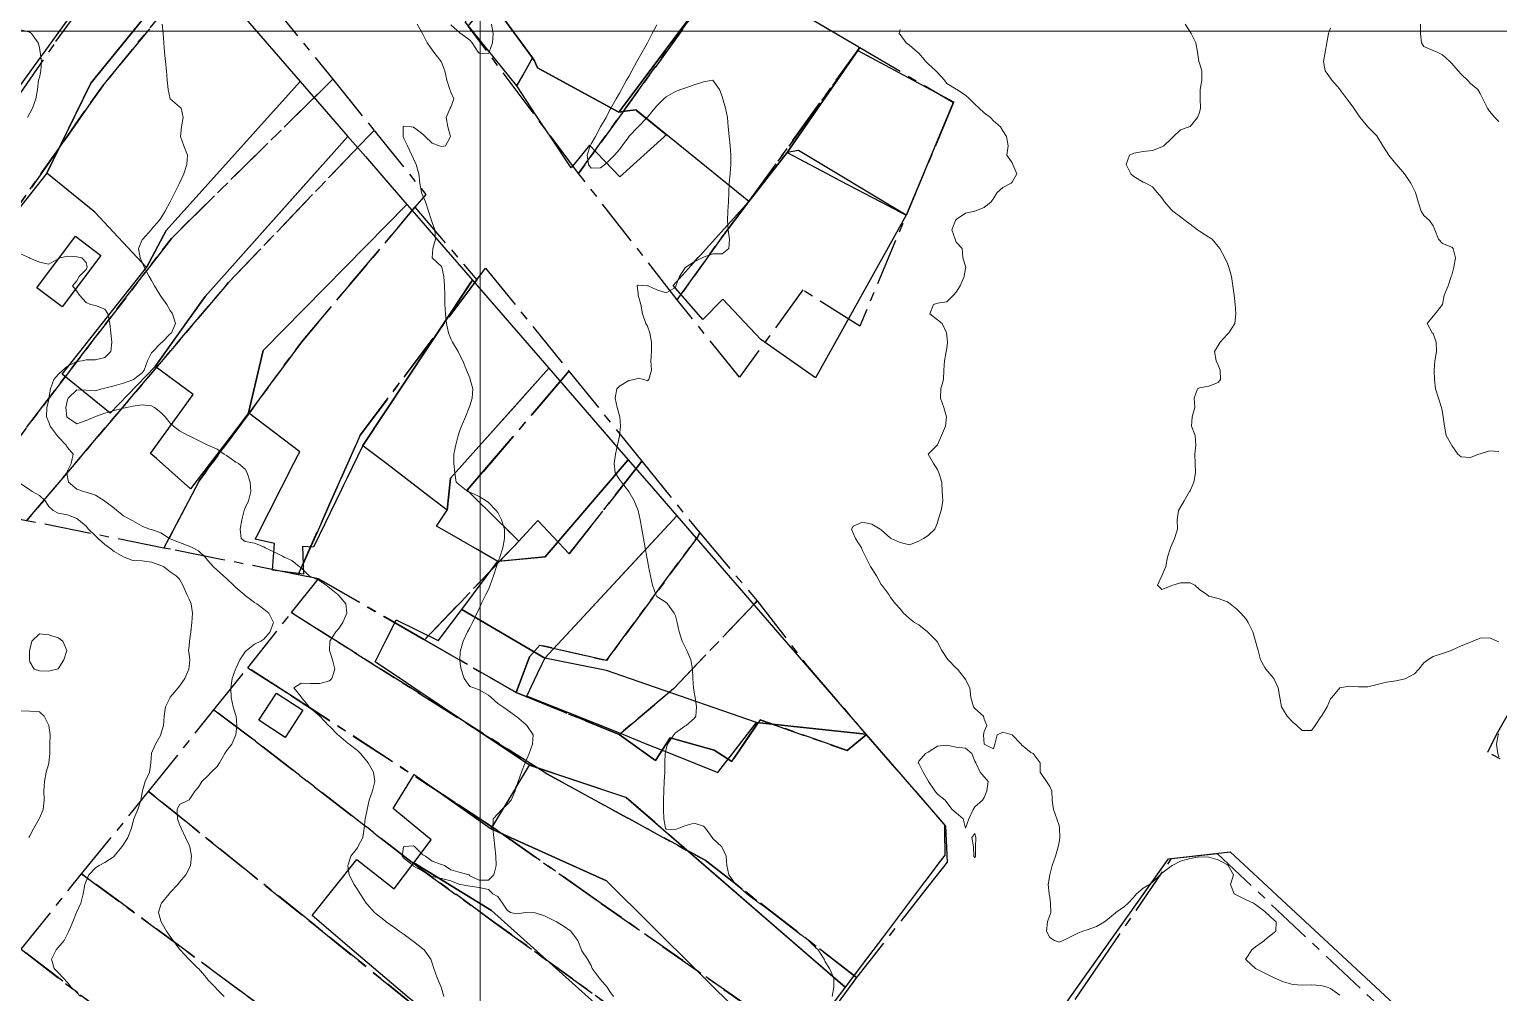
# Model space of a CAD drawing. Header units: centimetres. Extents: x 0 to 642158, y -847 to 649707.
# Drawn here: x 616342.7 to 616421.2, y 621736 to 621787.5 of the extents above; entities that cross this region are included whole.
import ezdxf

# ---------------------------------------------------------------- set-up
doc = ezdxf.new("R2010")
doc.units = ezdxf.units.CM
doc.header["$MEASUREMENT"] = 0
doc.linetypes.add('CENTERX2', pattern=[4, 2.5, -0.5, 0.5, -0.5])
doc.layers.add('MEV_grille', color=254, linetype='Continuous', lineweight=9)
doc.layers.add('WAL_topographie 0.5', color=253, linetype='Continuous', lineweight=20)
doc.layers.add('SPW_batiments', color=7, linetype='Continuous')
doc.layers.add('SPW_parcellaire cadastral', color=7, linetype='CENTERX2', lineweight=25, true_color=0xff0542)

# ---------------------------------------------------------------- blocks, each defined once
blk = doc.blocks.new('*U114')
at = {"layer": 'MEV_grille', "transparency": 33554687}
blk.add_lwpolyline([(-1338.461, 0), (1338.461, 0)], dxfattribs=at)
blk = doc.blocks.new('*U115')
at = {"layer": 'MEV_grille', "color": 0, "linetype": 'ByBlock', "lineweight": -2, "transparency": 16777216}
blk.add_blockref('*U114', (0, -600), dxfattribs=at)
blk = doc.blocks.new('*U112')
at = {"layer": 'MEV_grille', "transparency": 33554687}
blk.add_lwpolyline([(0, 1825.476), (0, -1825.476)], dxfattribs=at)
blk = doc.blocks.new('*U113')
at = {"layer": 'MEV_grille', "color": 0, "linetype": 'ByBlock', "lineweight": -2, "transparency": 16777216}
blk.add_blockref('*U112', (1000, 0), dxfattribs=at)

msp = doc.modelspace()

# ---------------------------------------------------------------- linework, layer by layer
at = {"layer": 'SPW_batiments'}
for points in [[(616372.519, 621795.082), (616379.953, 621790.709), (616374.217, 621783.045), (616369.881, 621785.41), (616369.711, 621785.788), (616369.601, 621785.94), (616367.593, 621788.7), (616367.333, 621789.057), (616372.373, 621795.167), (616372.519, 621795.082)], [(616341.244, 621776.725), (616338.348, 621779.127), (616349.125, 621794.003), (616351.459, 621791.308), (616345.999, 621784.591), (616344.257, 621781.025), (616343.649, 621779.783), (616341.244, 621776.725)], [(616365.344, 621791.55), (616367.333, 621789.057), (616367.593, 621788.7), (616369.601, 621785.94), (616368.767, 621784.442), (616366.012, 621787.866), (616366.233, 621788.106), (616363.96, 621791.012), (616364.748, 621791.493), (616365.25, 621791.667), (616365.344, 621791.55)], [(616351.459, 621791.308), (616357.198, 621784.684), (616350.02, 621776.709), (616348.976, 621774.733), (616346.223, 621777.702), (616343.649, 621779.783), (616345.999, 621784.591), (616351.459, 621791.308)], [(616386.921, 621786.612), (616387.072, 621786.515), (616386.991, 621786.342), (616386.865, 621786.159), (616383.215, 621780.882), (616381.17, 621778.261), (616375.125, 621783.165), (616374.684, 621783.107), (616374.217, 621783.045), (616379.953, 621790.709), (616386.921, 621786.612)], [(616392.102, 621783.591), (616389.582, 621777.529), (616383.826, 621780.984), (616383.215, 621780.882), (616386.865, 621786.159), (616386.991, 621786.342), (616392.102, 621783.591)], [(616372.663, 621781.27), (616372.302, 621780.83), (616371.903, 621780.344), (616371.674, 621780.066), (616370.616, 621781.659), (616370.061, 621782.495), (616369.811, 621782.87), (616368.767, 621784.442), (616369.083, 621785.009), (616369.44, 621785.651), (616369.601, 621785.94), (616369.711, 621785.788), (616369.881, 621785.41), (616374.151, 621783.081), (616374.217, 621783.045), (616374.684, 621783.107), (616375.125, 621783.165), (616375.168, 621783.13), (616376.767, 621781.832), (616376.645, 621781.721), (616374.284, 621779.577), (616372.663, 621781.27)], [(616344.47, 621769.025), (616348.976, 621774.733), (616350.02, 621776.709), (616357.198, 621784.684), (616359.742, 621781.747), (616352.107, 621773.187), (616350.654, 621771.151), (616349.436, 621769.445), (616347.044, 621766.943), (616344.47, 621769.025)], [(616359.742, 621781.747), (616360.678, 621780.666), (616361.662, 621779.53), (616362.899, 621778.102), (616355.205, 621770.296), (616354.435, 621766.963), (616353.841, 621766.183), (616353.505, 621765.742), (616351.336, 621762.897), (616349.509, 621764.516), (616349.195, 621764.794), (616351.47, 621767.939), (616349.436, 621769.445), (616352.107, 621773.187), (616357.188, 621778.883), (616359.742, 621781.747)], [(616385.992, 621771.101), (616384.729, 621768.841), (616381.816, 621770.887), (616379.781, 621773.041), (616378.719, 621771.964), (616377.125, 621773.776), (616378.084, 621774.839), (616378.471, 621775.268), (616378.569, 621775.377), (616381.17, 621778.261), (616383.215, 621780.882), (616385.336, 621779.765), (616386.039, 621779.394), (616388.218, 621778.247), (616389.582, 621777.529), (616385.992, 621771.101)], [(616354.853, 621760.338), (616355.53, 621761.665), (616356.86, 621764.275), (616357.107, 621764.759), (616357.169, 621764.882), (616354.435, 621766.963), (616355.205, 621770.296), (616362.899, 621778.102), (616362.906, 621778.094), (616363.534, 621777.369), (616364.981, 621775.698), (616366.395, 621774.066), (616360.542, 621765.212), (616359.685, 621763.449), (616359.513, 621763.097), (616359.402, 621762.867), (616357.898, 621759.775), (616357.312, 621759.812), (616357.377, 621758.342), (616355.715, 621758.55), (616355.815, 621759.985), (616354.792, 621760.217), (616354.853, 621760.338)], [(616346.539, 621775.375), (616344.473, 621772.624), (616343.123, 621773.657), (616345.189, 621776.407), (616346.539, 621775.375)], [(616366.292, 621773.91), (616366.395, 621774.066), (616370.485, 621769.345), (616366.436, 621764.823), (616365.219, 621763.463), (616365.043, 621761.756), (616364.242, 621762.372), (616361.819, 621764.232), (616360.547, 621765.208), (616360.542, 621765.212), (616364.078, 621770.56), (616366.292, 621773.91)], [(616367.761, 621759.023), (616366.9, 621759.517), (616366.565, 621759.709), (616365.932, 621760.071), (616365.819, 621760.136), (616365.757, 621760.171), (616364.929, 621760.646), (616364.731, 621760.759), (616364.482, 621760.902), (616365.043, 621761.756), (616365.219, 621763.463), (616366.436, 621764.823), (616368.77, 621767.43), (616370.485, 621769.345), (616374.242, 621765.007), (616374.73, 621764.444), (616370.281, 621759.268), (616367.761, 621759.023)], [(616375.799, 621759.804), (616370.267, 621753.838), (616367.175, 621755.656), (616365.827, 621756.449), (616367.762, 621759.024), (616367.768, 621759.024), (616370.279, 621759.268), (616374.73, 621764.444), (616376.074, 621762.893), (616377.324, 621761.449), (616375.799, 621759.804)], [(616377.324, 621761.449), (616387.429, 621749.784), (616381.584, 621750.399), (616375.71, 621752.433), (616373.558, 621753.179), (616370.267, 621753.838), (616377.324, 621761.449)], [(616364.722, 621754.978), (616365.827, 621756.449), (616370.267, 621753.838), (616370.094, 621753.481), (616369.861, 621752.999), (616369.533, 621752.322), (616369.334, 621751.91), (616369.295, 621751.83), (616369.769, 621751.641), (616371.487, 621750.952), (616374.255, 621749.844), (616375.637, 621749.29), (616377.135, 621748.69), (616379.515, 621747.737), (616379.868, 621748.191), (616380.438, 621748.925), (616381.28, 621750.007), (616381.584, 621750.399), (616387.429, 621749.784), (616391.633, 621744.931), (616391.635, 621744.613), (616391.642, 621743.319), (616391.389, 621742.982), (616390.571, 621741.896), (616390.558, 621741.88), (616388.361, 621738.964), (616387.507, 621737.83), (616386.314, 621736.248), (616384.002, 621738.254), (616376.918, 621744.399), (616376.14, 621745.074), (616374.613, 621746.399), (616374.549, 621746.42), (616369.447, 621748.118), (616367.976, 621749.105), (616363.164, 621752.335), (616362.88, 621752.526), (616361.205, 621753.65), (616361.794, 621754.834), (616361.89, 621755.027), (616362.325, 621755.902), (616364.572, 621754.786), (616364.576, 621754.784), (616364.722, 621754.978)], [(616357.325, 621751.059), (616356.392, 621749.609), (616354.975, 621750.526), (616355.925, 621751.976), (616357.325, 621751.059)], [(616365.596, 621745.991), (616367.398, 621744.715), (616373.558, 621741.937), (616383.304, 621732.252), (616381.565, 621729.945), (616380.537, 621728.581), (616367.408, 621740.354), (616363.257, 621742.898), (616364.196, 621744.139), (616362.158, 621745.804), (616363.289, 621747.622), (616365.596, 621745.991)], [(616373.558, 621741.937), (616367.398, 621744.715), (616368.658, 621746.807), (616368.716, 621746.904), (616369.447, 621748.118), (616374.519, 621746.43), (616374.613, 621746.399), (616386.314, 621736.248), (616386.279, 621736.201), (616384.58, 621733.947), (616384.501, 621733.841), (616383.304, 621732.252), (616373.558, 621741.937)], [(616380.537, 621728.581), (616379.815, 621727.623), (616377.338, 621724.335), (616363.014, 621735.658), (616359.832, 621738.368), (616357.825, 621740.077), (616360.225, 621743.084), (616362.212, 621741.516), (616363.257, 621742.898), (616367.408, 621740.354), (616380.537, 621728.581)], [(616416.407, 621734.644), (616416.509, 621734.033), (616422.66, 621728.442), (616423.462, 621727.628), (616442.136, 621709.17), (616429.656, 621692.818), (616429.503, 621692.812), (616426.838, 621695.304), (616414.796, 621706.561), (616407.931, 621713.014), (616411.825, 621717.001), (616406.601, 621722.02), (616406.768, 621722.176), (616406.451, 621722.164), (616406.221, 621722.385), (616409.917, 621726.958), (616406.742, 621730.326), (616404.266, 621727.639), (616404.158, 621727.52), (616396.357, 621732.285), (616396.406, 621732.979), (616403.604, 621743.117), (616406.895, 621743.482), (616416.407, 621734.644)]]:
    msp.add_lwpolyline(points, dxfattribs=at)
at = {"layer": 'SPW_parcellaire cadastral'}
for points in [[(616352.958, 621792.182), (616351.663, 621790.599), (616346.639, 621784.459), (616346.009, 621783.564), (616344.261, 621781.055), (616341.035, 621776.465), (616338.788, 621773.296), (616337.889, 621772.013), (616331.807, 621763.336), (616328.457, 621764.002), (616344.139, 621786.816), (616348.855, 621793.308), (616350.366, 621795.388), (616352.958, 621792.182)], [(616372.071, 621779.769), (616369.543, 621783.142), (616366.894, 621786.678), (616366.172, 621787.648), (616369.762, 621792.016), (616371.663, 621790.442), (616373.066, 621792.135), (616374.186, 621791.475), (616375.654, 621793.246), (616379.955, 621790.711), (616374.742, 621783.475), (616372.071, 621779.769)], [(616352.958, 621792.182), (616358.93, 621784.799), (616358.311, 621784.188), (616350.644, 621776.624), (616350.306, 621776.29), (616344.963, 621769.333), (616340.131, 621762.992), (616339.266, 621761.874), (616333.617, 621762.942), (616331.807, 621763.336), (616337.889, 621772.013), (616338.788, 621773.296), (616341.035, 621776.465), (616344.261, 621781.055), (616346.009, 621783.564), (616346.639, 621784.459), (616351.663, 621790.599), (616352.958, 621792.182)], [(616372.071, 621779.769), (616374.742, 621783.475), (616379.955, 621790.711), (616387.105, 621786.499), (616381.17, 621778.26), (616379.695, 621776.301), (616377.348, 621773.007), (616372.071, 621779.769)], [(616377.348, 621773.007), (616379.695, 621776.301), (616381.17, 621778.26), (616387.105, 621786.499), (616392.104, 621783.552), (616387.103, 621771.607), (616384.056, 621773.533), (616380.668, 621768.864), (616377.348, 621773.007)], [(616342.571, 621761.196), (616341.178, 621761.473), (616339.266, 621761.874), (616340.131, 621762.992), (616344.963, 621769.333), (616350.306, 621776.29), (616350.644, 621776.624), (616358.311, 621784.188), (616358.93, 621784.799), (616361.142, 621782.064), (616360.848, 621781.76), (616360.436, 621781.332), (616353.362, 621773.934), (616350.668, 621770.754), (616348.001, 621767.606), (616342.571, 621761.196)], [(616349.913, 621759.736), (616342.571, 621761.196), (616348.001, 621767.606), (616350.668, 621770.754), (616353.362, 621773.934), (616360.436, 621781.332), (616360.848, 621781.76), (616361.142, 621782.064), (616363.906, 621778.648), (616363.324, 621777.955), (616357.255, 621770.743), (616354.565, 621767.091), (616351.791, 621763.325), (616349.913, 621759.736)], [(616349.913, 621759.736), (616351.791, 621763.325), (616354.565, 621767.091), (616357.255, 621770.743), (616363.324, 621777.955), (616366.641, 621774.077), (616360.395, 621765.762), (616359.164, 621762.985), (616358.762, 621762.076), (616358.361, 621761.173), (616357.092, 621758.308), (616352.964, 621759.129), (616350.266, 621759.666), (616349.913, 621759.736)], [(616371.557, 621769.188), (616371.193, 621768.756), (616366.938, 621763.784), (616366.121, 621762.83), (616368.869, 621760.096), (616363.842, 621754.826), (616358.175, 621758.093), (616357.092, 621758.308), (616358.361, 621761.173), (616358.762, 621762.076), (616359.164, 621762.985), (616360.395, 621765.762), (616366.641, 621774.077), (616367.104, 621774.693), (616371.557, 621769.188)], [(616371.557, 621769.188), (616375.448, 621764.377), (616375.205, 621764.066), (616371.568, 621759.42), (616369.885, 621761.199), (616368.869, 621760.096), (616366.121, 621762.83), (616366.938, 621763.784), (616371.193, 621768.756), (616371.557, 621769.188)], [(616378.548, 621760.544), (616378.419, 621760.308), (616373.559, 621753.722), (616370.001, 621754.538), (616369.451, 621753.916), (616368.731, 621752.004), (616363.842, 621754.826), (616368.869, 621760.096), (616369.885, 621761.199), (616371.568, 621759.42), (616375.205, 621764.066), (616375.448, 621764.377), (616378.548, 621760.544)], [(616442.011, 621756.467), (616435.879, 621747.104), (616434.193, 621744.9), (616433.876, 621744.484), (616433.09, 621743.42), (616432.259, 621742.317), (616429.804, 621743.702), (616423.94, 621746.987), (616420.675, 621748.816), (616421.129, 621749.756), (616423.23, 621753.446), (616428.219, 621762.205), (616437.804, 621758.126), (616442.011, 621756.467)], [(616378.548, 621760.544), (616381.621, 621756.907), (616381.511, 621756.783), (616377.143, 621752.211), (616374.239, 621749.762), (616368.731, 621752.004), (616369.451, 621753.916), (616370.001, 621754.538), (616373.559, 621753.722), (616378.419, 621760.308), (616378.548, 621760.544)], [(616358.175, 621758.093), (616363.842, 621754.826), (616368.731, 621752.004), (616374.239, 621749.762), (616376.179, 621748.38), (616376.958, 621749.59), (616379.323, 621748.933), (616380.267, 621748.314), (616381.769, 621750.556), (616386.418, 621748.902), (616387.45, 621749.75), (616391.69, 621744.858), (616391.768, 621742.938), (616390.828, 621741.747), (616386.927, 621736.77), (616378.833, 621743.034), (616374.753, 621745.265), (616374.704, 621745.291), (616370.376, 621747.66), (616356.721, 621756.28), (616358.175, 621758.093)], [(616386.927, 621736.77), (616384.187, 621733.073), (616373.285, 621740.733), (616367.743, 621744.627), (616365.461, 621746.133), (616356.682, 621751.867), (616354.394, 621753.331), (616356.721, 621756.28), (616370.376, 621747.66), (616374.704, 621745.291), (616374.753, 621745.265), (616378.833, 621743.034), (616386.927, 621736.77)], [(616387.45, 621749.75), (616386.418, 621748.902), (616381.769, 621750.556), (616380.267, 621748.314), (616379.323, 621748.933), (616376.958, 621749.59), (616376.179, 621748.38), (616374.239, 621749.762), (616377.143, 621752.211), (616381.511, 621756.783), (616381.621, 621756.907), (616384.292, 621753.442), (616387.45, 621749.75)], [(616352.574, 621751.082), (616354.394, 621753.331), (616356.682, 621751.867), (616365.461, 621746.133), (616367.743, 621744.627), (616373.285, 621740.733), (616384.187, 621733.073), (616381.46, 621729.649), (616367.529, 621739.75), (616363.494, 621742.676), (616354.802, 621749.41), (616352.574, 621751.082)], [(616352.574, 621751.082), (616354.802, 621749.41), (616363.494, 621742.676), (616367.529, 621739.75), (616381.46, 621729.649), (616377.387, 621724.398), (616363.82, 621734.833), (616357.974, 621739.559), (616349.093, 621746.708), (616352.574, 621751.082)], [(616345.512, 621742.311), (616349.093, 621746.708), (616357.974, 621739.559), (616363.82, 621734.833), (616377.387, 621724.398), (616374.403, 621720.551), (616366.01, 621727.018), (616363.44, 621729.012), (616361.178, 621730.759), (616345.512, 621742.311)], [(616405.874, 621714.66), (616404.351, 621716.357), (616402.793, 621717.861), (616402.346, 621717.181), (616398.74, 621719.679), (616391.278, 621724.848), (616396.357, 621732.284), (616399.613, 621737.052), (616403.766, 621743.134), (616406.201, 621743.404), (616415.773, 621734.382), (616409.415, 621727.496), (616408.59, 621726.6), (616409.72, 621725.591), (616409.444, 621725.296), (616410.385, 621724.418), (616407.453, 621721.245), (616408.955, 621719.856), (616407.248, 621717.995), (616408.229, 621717.188), (616405.874, 621714.66)], [(616371.792, 621717.167), (616362.891, 621723.064), (616361.563, 621723.94), (616357.473, 621726.647), (616354.026, 621729.257), (616342.275, 621738.277), (616345.512, 621742.311), (616361.178, 621730.759), (616363.44, 621729.012), (616366.01, 621727.018), (616374.403, 621720.551), (616371.792, 621717.167)], [(616339.108, 621734.33), (616342.275, 621738.277), (616354.026, 621729.257), (616357.473, 621726.647), (616361.563, 621723.94), (616362.891, 621723.064), (616371.792, 621717.167), (616369.285, 621713.948), (616364.77, 621717.262), (616363.96, 621716.158), (616359.843, 621719.18), (616355.026, 621722.718), (616339.108, 621734.33)]]:
    msp.add_lwpolyline(points, dxfattribs=at)
at = {"layer": 'WAL_topographie 0.5'}
for points in [[(616349.823, 621787.75), (616349.875, 621787.25), (616349.913, 621786.75), (616349.943, 621786.25), (616350, 621785.75), (616350.052, 621785.25), (616350.087, 621784.75), (616350.137, 621784.25), (616350.25, 621783.75), (616350.25, 621783.75), (616350.75, 621783.333), (616350.829, 621783.25), (616350.939, 621782.75), (616350.855, 621782.25), (616350.793, 621781.75), (616350.967, 621781.25), (616351.161, 621780.75), (616351.139, 621780.25), (616350.967, 621779.75), (616350.75, 621779.25), (616350.75, 621779.25), (616350.5, 621778.75), (616350.25, 621778.25), (616350.25, 621778.25), (616349.972, 621777.75), (616349.75, 621777.375), (616349.65, 621777.25), (616349.25, 621776.779), (616349.225, 621776.75), (616348.775, 621776.25), (616348.75, 621776.214), (616348.559, 621775.75), (616348.633, 621775.25), (616348.75, 621775), (616348.85, 621774.75), (616349.121, 621774.25), (616349.25, 621774.032), (616349.411, 621773.75), (616349.717, 621773.25), (616349.75, 621773.203), (616350.058, 621772.75), (616350.25, 621772.438), (616350.368, 621772.25), (616350.527, 621771.75), (616350.314, 621771.25), (616350.25, 621771.183), (616349.812, 621770.75), (616349.75, 621770.69), (616349.32, 621770.25), (616349.25, 621770.166), (616349.032, 621769.75), (616348.846, 621769.25), (616348.75, 621769.108), (616348.281, 621768.75), (616348.25, 621768.732), (616347.75, 621768.544), (616347.25, 621768.411), (616346.75, 621768.279), (616346.595, 621768.25), (616346.25, 621768.138), (616345.75, 621768.173), (616345.25, 621768.19), (616344.792, 621767.75), (616344.75, 621767.654), (616344.674, 621767.25), (616344.727, 621766.75), (616344.75, 621766.714), (616345.25, 621766.371), (616345.75, 621766.549), (616346.219, 621766.75), (616346.25, 621766.768), (616346.75, 621766.952), (616347.25, 621767.087), (616347.75, 621767.215), (616347.927, 621767.25), (616348.25, 621767.32), (616348.75, 621767.4), (616349.25, 621767.345), (616349.404, 621767.25), (616349.75, 621766.983), (616349.977, 621766.75), (616350.25, 621766.403), (616350.425, 621766.25), (616350.75, 621765.993), (616351.205, 621765.75), (616351.25, 621765.726), (616351.75, 621765.476), (616352.221, 621765.25), (616352.25, 621765.238), (616352.75, 621765.016), (616353.135, 621764.75), (616353.25, 621764.674), (616353.75, 621764.332), (616353.9, 621764.25), (616354.25, 621763.946), (616354.35, 621763.75), (616354.527, 621763.25), (616354.561, 621762.75), (616354.433, 621762.25), (616354.25, 621761.883), (616354.19, 621761.75), (616354.065, 621761.25), (616353.992, 621760.75), (616354.036, 621760.25), (616354.25, 621760.075), (616354.75, 621760), (616355.25, 621759.792), (616355.328, 621759.75), (616355.75, 621759.554), (616356.25, 621759.3), (616356.344, 621759.25), (616356.75, 621759.072), (616357.142, 621758.75), (616357.25, 621758.67), (616357.675, 621758.25), (616357.75, 621758.208), (616358.25, 621757.976), (616358.576, 621757.75), (616358.75, 621757.611), (616359.204, 621757.25), (616359.25, 621757.202), (616359.633, 621756.75), (616359.689, 621756.25), (616359.464, 621755.75), (616359.25, 621755.425), (616359.095, 621755.25), (616358.785, 621754.75), (616358.764, 621754.25), (616358.921, 621753.75), (616359.047, 621753.25), (616358.88, 621752.75), (616358.75, 621752.638), (616358.25, 621752.492), (616357.75, 621752.495), (616357.25, 621752.508), (616356.845, 621752.25), (616357.25, 621751.778), (616357.26, 621751.75), (616357.668, 621751.25), (616357.75, 621751.173), (616358.235, 621750.75), (616358.25, 621750.737), (616358.708, 621750.25), (616358.75, 621750.203), (616359.203, 621749.75), (616359.25, 621749.706), (616359.75, 621749.284), (616359.81, 621749.25), (616360.25, 621748.901), (616360.407, 621748.75), (616360.75, 621748.333), (616360.823, 621748.25), (616361.104, 621747.75), (616361.179, 621747.25), (616361.05, 621746.75), (616360.874, 621746.25), (616360.765, 621745.75), (616360.75, 621745.67), (616360.67, 621745.25), (616360.617, 621744.75), (616360.542, 621744.25), (616360.281, 621743.75), (616360.25, 621743.707), (616359.905, 621743.25), (616359.75, 621742.802), (616359.73, 621742.75), (616359.75, 621742.592), (616359.802, 621742.25), (616360.077, 621741.75), (616360.25, 621741.479), (616360.394, 621741.25), (616360.713, 621740.75), (616360.75, 621740.701), (616361.165, 621740.25), (616361.25, 621740.172), (616361.75, 621739.775), (616361.784, 621739.75), (616362.25, 621739.417), (616362.486, 621739.25), (616362.75, 621739.06), (616363.181, 621738.75), (616363.25, 621738.7), (616363.75, 621738.306), (616363.814, 621738.25), (616364.168, 621737.75), (616364.25, 621737.534), (616364.336, 621737.25), (616364.504, 621736.75), (616364.733, 621736.25), (616364.75, 621736.191), (616364.868, 621735.75)], [(616363.442, 621787.75), (616363.731, 621787.25), (616363.75, 621787.21), (616363.975, 621786.75), (616364.25, 621786.372), (616364.338, 621786.25), (616364.729, 621785.75), (616364.75, 621785.71), (616364.919, 621785.25), (616365.029, 621784.75), (616365.196, 621784.25), (616365.25, 621784.114), (616365.398, 621783.75), (616365.25, 621783.306), (616365.214, 621783.25), (616365, 621782.75), (616365.083, 621782.25), (616365.222, 621781.75), (616364.964, 621781.25), (616364.75, 621781.212), (616364.613, 621781.25), (616364.25, 621781.393), (616363.88, 621781.75), (616363.75, 621781.875), (616363.25, 621782.234), (616363.125, 621782.25), (616362.75, 621782.298), (616362.703, 621782.25), (616362.687, 621781.75), (616362.75, 621781.596), (616362.92, 621781.25), (616363.16, 621780.75), (616363.25, 621780.554), (616363.396, 621780.25), (616363.533, 621779.75), (616363.59, 621779.25), (616363.684, 621778.75), (616363.75, 621778.566), (616363.89, 621778.25), (616364.057, 621777.75), (616364.212, 621777.25), (616364.25, 621777.15), (616364.396, 621776.75), (616364.427, 621776.25), (616364.274, 621775.75), (616364.25, 621775.25), (616364.75, 621774.783), (616364.761, 621774.75), (616364.867, 621774.25), (616364.904, 621773.75), (616364.924, 621773.25), (616364.927, 621772.75), (616364.955, 621772.25), (616365.017, 621771.75), (616365.115, 621771.25), (616365.25, 621770.917), (616365.331, 621770.75), (616365.628, 621770.25), (616365.75, 621770.021), (616365.885, 621769.75), (616366.083, 621769.25), (616366.25, 621768.829), (616366.279, 621768.75), (616366.419, 621768.25), (616366.385, 621767.75), (616366.25, 621767.33), (616366.226, 621767.25), (616366.02, 621766.75), (616365.81, 621766.25), (616365.75, 621766.077), (616365.644, 621765.75), (616365.512, 621765.25), (616365.406, 621764.75), (616365.404, 621764.25), (616365.466, 621763.75), (616365.534, 621763.25), (616365.75, 621763.083), (616366.15, 621762.75), (616366.25, 621762.713), (616366.75, 621762.487), (616367.123, 621762.25), (616367.25, 621762.176), (616367.668, 621761.75), (616367.75, 621761.642), (616367.953, 621761.25), (616368.108, 621760.75), (616368.115, 621760.25), (616368.018, 621759.75), (616367.861, 621759.25), (616367.75, 621758.964), (616367.679, 621758.75), (616367.516, 621758.25), (616367.341, 621757.75), (616367.25, 621757.521), (616367.12, 621757.25), (616366.873, 621756.75), (616366.75, 621756.488), (616366.64, 621756.25), (616366.398, 621755.75), (616366.25, 621755.469), (616366.129, 621755.25), (616365.906, 621754.75), (616365.754, 621754.25), (616365.75, 621754.187), (616365.721, 621753.75), (616365.75, 621753.55), (616365.795, 621753.25), (616365.959, 621752.75), (616366.25, 621752.335), (616366.475, 621752.25), (616366.75, 621752.152), (616367.25, 621751.871), (616367.402, 621751.75), (616367.75, 621751.415), (616368.025, 621751.25), (616368.25, 621751.088), (616368.721, 621750.75), (616368.75, 621750.727), (616369.25, 621750.304), (616369.313, 621750.25), (616369.64, 621749.75), (616369.614, 621749.25), (616369.425, 621748.75), (616369.25, 621748.333), (616369.215, 621748.25), (616369.021, 621747.75), (616368.84, 621747.25), (616368.75, 621747.021), (616368.688, 621746.75), (616368.464, 621746.25), (616368.25, 621746.016), (616367.975, 621745.75), (616367.75, 621745.512), (616367.508, 621745.25), (616367.492, 621744.75), (616367.549, 621744.25), (616367.6, 621743.75), (616367.651, 621743.25), (616367.668, 621742.75), (616367.542, 621742.25), (616367.25, 621741.97), (616366.75, 621741.974), (616366.25, 621742.204), (616366.219, 621742.25), (616365.75, 621742.389), (616365.25, 621742.518), (616364.898, 621742.75), (616364.75, 621742.805), (616364.25, 621742.996), (616363.883, 621743.25), (616363.75, 621743.328), (616363.322, 621743.75), (616363.25, 621743.806), (616362.75, 621743.78), (616362.721, 621743.75), (616362.651, 621743.25), (616362.75, 621743.135), (616363.222, 621742.75), (616363.25, 621742.728), (616363.75, 621742.448), (616364.079, 621742.25), (616364.25, 621742.171), (616364.75, 621742.054), (616365.25, 621741.944), (616365.717, 621741.75), (616365.75, 621741.743), (616366.25, 621741.657), (616366.75, 621741.574), (616367.25, 621741.475), (616367.487, 621741.25), (616367.75, 621741.107), (616368, 621740.75), (616368.25, 621740.371), (616368.432, 621740.25), (616368.75, 621740.166), (616369.25, 621740.238), (616369.75, 621740.23), (616370.25, 621740.063), (616370.75, 621739.825), (616370.895, 621739.75), (616371.25, 621739.534), (616371.653, 621739.25), (616371.75, 621739.129), (616372.032, 621738.75), (616372.227, 621738.25), (616372.25, 621738.191), (616372.55, 621737.75), (616372.75, 621737.417), (616372.801, 621737.25), (616373.172, 621736.75), (616373.25, 621736.669), (616373.59, 621736.25), (616373.75, 621736.02), (616373.935, 621735.75)], [(616367.417, 621787.75), (616367.507, 621787.25), (616367.467, 621786.75), (616367.3, 621786.25), (616367.25, 621786.188), (616366.75, 621786.205), (616366.701, 621786.25), (616366.386, 621786.75), (616366.25, 621786.895), (616365.772, 621787.25), (616365.75, 621787.261), (616365.25, 621787.714)], [(616376.25, 621787.707), (616376.011, 621787.25), (616375.75, 621786.75), (616375.75, 621786.75), (616375.471, 621786.25), (616375.25, 621785.875), (616375.179, 621785.75), (616374.909, 621785.25), (616374.75, 621784.958), (616374.64, 621784.75), (616374.363, 621784.25), (616374.25, 621784.066), (616374.074, 621783.75), (616373.793, 621783.25), (616373.75, 621783.172), (616373.539, 621782.75), (616373.25, 621782.25), (616373.25, 621782.25), (616372.983, 621781.75), (616372.75, 621781.35), (616372.698, 621781.25), (616372.538, 621780.75), (616372.598, 621780.25), (616372.75, 621780.052), (616373.25, 621780.074), (616373.474, 621780.25), (616373.75, 621780.5), (616373.993, 621780.75), (616374.25, 621781.054), (616374.395, 621781.25), (616374.75, 621781.732), (616374.765, 621781.75), (616375.25, 621782.25), (616375.25, 621782.25), (616375.735, 621782.75), (616375.75, 621782.768), (616376.147, 621783.25), (616376.25, 621783.39), (616376.625, 621783.75), (616376.75, 621783.865), (616377.25, 621784.145), (616377.536, 621784.25), (616377.75, 621784.333), (616378.25, 621784.5), (616378.75, 621784.671), (616379.25, 621784.75), (616379.25, 621784.75), (616379.25, 621784.75), (616379.6, 621784.25), (616379.75, 621783.875), (616379.786, 621783.75), (616379.922, 621783.25), (616380.023, 621782.75), (616380.069, 621782.25), (616380.114, 621781.75), (616380.181, 621781.25), (616380.217, 621780.75), (616380.207, 621780.25), (616380.173, 621779.75), (616380.125, 621779.25), (616380.1, 621778.75), (616380.083, 621778.25), (616380.047, 621777.75), (616380.029, 621777.25), (616380.06, 621776.75), (616380.141, 621776.25), (616380.094, 621775.75), (616379.75, 621775.475), (616379.25, 621775.466), (616378.75, 621775.295), (616378.674, 621775.25), (616378.25, 621775.044), (616377.795, 621774.75), (616377.75, 621774.696), (616377.465, 621774.25), (616377.269, 621773.75), (616377.25, 621773.667), (616376.75, 621773.386), (616376.25, 621773.547), (616375.786, 621773.75), (616375.75, 621773.763), (616375.25, 621773.79), (616375.211, 621773.75), (616375.25, 621773.35), (616375.262, 621773.25), (616375.4, 621772.75), (616375.484, 621772.25), (616375.659, 621771.75), (616375.75, 621771.596), (616375.872, 621771.25), (616375.963, 621770.75), (616375.967, 621770.25), (616375.932, 621769.75), (616375.961, 621769.25), (616375.827, 621768.75), (616375.75, 621768.683), (616375.55, 621768.75), (616375.25, 621768.825), (616375.062, 621768.75), (616374.75, 621768.689), (616374.25, 621768.382), (616374.121, 621768.25), (616374.025, 621767.75), (616374.131, 621767.25), (616374.25, 621766.809), (616374.279, 621766.75), (616374.307, 621766.25), (616374.258, 621765.75), (616374.25, 621765.714), (616374.158, 621765.25), (616374.053, 621764.75), (616373.975, 621764.25), (616374.028, 621763.75), (616374.25, 621763.397), (616374.359, 621763.25), (616374.75, 621762.764), (616374.76, 621762.75), (616375.05, 621762.25), (616375.25, 621761.75), (616375.25, 621761.75), (616375.37, 621761.25), (616375.454, 621760.75), (616375.546, 621760.25), (616375.63, 621759.75), (616375.721, 621759.25), (616375.75, 621759.083), (616375.81, 621758.75), (616375.91, 621758.25), (616376.027, 621757.75), (616376.199, 621757.25), (616376.25, 621757.145), (616376.75, 621756.827), (616376.83, 621756.75), (616377.187, 621756.25), (616377.25, 621756.107), (616377.341, 621755.75), (616377.452, 621755.25), (616377.612, 621754.75), (616377.75, 621754.467), (616377.854, 621754.25), (616378.066, 621753.75), (616378.165, 621753.25), (616378.18, 621752.75), (616378.215, 621752.25), (616378.25, 621752.028), (616378.297, 621751.75), (616378.377, 621751.25), (616378.343, 621750.75), (616378.25, 621750.621), (616377.824, 621750.25), (616377.75, 621750.215), (616377.25, 621749.859), (616377.169, 621749.75), (616376.83, 621749.25), (616376.75, 621748.991), (616376.69, 621748.75), (616376.678, 621748.25), (616376.677, 621747.75), (616376.648, 621747.25), (616376.622, 621746.75), (616376.613, 621746.25), (616376.617, 621745.75), (616376.635, 621745.25), (616376.72, 621744.75), (616376.75, 621744.703), (616377.25, 621744.682), (616377.424, 621744.75), (616377.75, 621744.882), (616378.25, 621745.015), (616378.75, 621744.854), (616378.85, 621744.75), (616379.213, 621744.25), (616379.25, 621744.206), (616379.727, 621743.75), (616379.75, 621743.712), (616379.957, 621743.25), (616380, 621742.75), (616380.1, 621742.25), (616380.25, 621742.054), (616380.476, 621741.75), (616380.75, 621741.52), (616381.062, 621741.25), (616381.25, 621741.1), (616381.717, 621740.75), (616381.75, 621740.724), (616382.25, 621740.375), (616382.417, 621740.25), (616382.75, 621739.994), (616383.056, 621739.75), (616383.25, 621739.583), (616383.694, 621739.25), (616383.75, 621739.202), (616384.25, 621738.833), (616384.361, 621738.75), (616384.75, 621738.361), (616384.875, 621738.25), (616385.191, 621737.75), (616385.25, 621737.607), (616385.477, 621737.25), (616385.705, 621736.75), (616385.714, 621736.25), (616385.625, 621735.75)], [(616404.495, 621787.75), (616404.75, 621787.347), (616404.807, 621787.25), (616405.061, 621786.75), (616405.142, 621786.25), (616405.222, 621785.75), (616405.25, 621785.659), (616405.375, 621785.25), (616405.381, 621784.75), (616405.299, 621784.25), (616405.297, 621783.75), (616405.315, 621783.25), (616405.25, 621783.028), (616405.146, 621782.75), (616404.75, 621782.275), (616404.7, 621782.25), (616404.25, 621782.089), (616403.87, 621781.75), (616403.75, 621781.625), (616403.359, 621781.25), (616403.25, 621781.193), (616402.75, 621780.991), (616402.25, 621780.939), (616401.75, 621780.859), (616401.519, 621780.75), (616401.329, 621780.25), (616401.586, 621779.75), (616401.75, 621779.606), (616402.25, 621779.306), (616402.381, 621779.25), (616402.75, 621779.057), (616403, 621778.75), (616403.25, 621778.469), (616403.386, 621778.25), (616403.75, 621777.832), (616403.83, 621777.75), (616404.25, 621777.451), (616404.485, 621777.25), (616404.75, 621777.048), (616405.151, 621776.75), (616405.25, 621776.674), (616405.75, 621776.354), (616405.931, 621776.25), (616406.25, 621775.865), (616406.348, 621775.75), (616406.61, 621775.25), (616406.75, 621774.954), (616406.831, 621774.75), (616406.96, 621774.25), (616407.037, 621773.75), (616407.106, 621773.25), (616407.165, 621772.75), (616407.204, 621772.25), (616407.137, 621771.75), (616406.817, 621771.25), (616406.75, 621771.175), (616406.364, 621770.75), (616406.25, 621770.565), (616406.065, 621770.25), (616406.156, 621769.75), (616406.25, 621769.513), (616406.356, 621769.25), (616406.385, 621768.75), (616406.25, 621768.591), (616405.75, 621768.384), (616405.25, 621768.296), (616405.145, 621768.25), (616404.971, 621767.75), (616405.013, 621767.25), (616404.864, 621766.75), (616404.833, 621766.25), (616405.028, 621765.75), (616405.067, 621765.25), (616405.009, 621764.75), (616405.024, 621764.25), (616405.044, 621763.75), (616404.948, 621763.25), (616404.75, 621762.798), (616404.73, 621762.75), (616404.435, 621762.25), (616404.25, 621761.923), (616404.14, 621761.75), (616404.057, 621761.25), (616404.075, 621760.75), (616403.923, 621760.25), (616403.75, 621759.828), (616403.713, 621759.75), (616403.554, 621759.25), (616403.45, 621758.75), (616403.25, 621758.25), (616403.25, 621758.25), (616403.01, 621757.75), (616403.25, 621757.51), (616403.75, 621757.721), (616403.827, 621757.75), (616404.25, 621757.875), (616404.75, 621757.875), (616405, 621757.75), (616405.25, 621757.512), (616405.643, 621757.25), (616405.75, 621757.162), (616406.25, 621757.044), (616406.75, 621756.864), (616406.889, 621756.75), (616407.25, 621756.467), (616407.467, 621756.25), (616407.75, 621755.925), (616407.867, 621755.75), (616408.102, 621755.25), (616408.25, 621754.75), (616408.25, 621754.75), (616408.399, 621754.25), (616408.517, 621753.75), (616408.75, 621753.346), (616408.811, 621753.25), (616409.236, 621752.75), (616409.25, 621752.725), (616409.466, 621752.25), (616409.543, 621751.75), (616409.648, 621751.25), (616409.75, 621751.065), (616409.939, 621750.75), (616410.25, 621750.424), (616410.458, 621750.25), (616410.75, 621749.981), (616411.25, 621749.983), (616411.432, 621750.25), (616411.75, 621750.702), (616411.783, 621750.75), (616412.083, 621751.25), (616412.25, 621751.663), (616412.327, 621751.75), (616412.75, 621752.25), (616412.75, 621752.25), (616413.25, 621752.346), (616413.75, 621752.304), (616414.25, 621752.314), (616414.75, 621752.445), (616415.25, 621752.565), (616415.75, 621752.641), (616416.25, 621752.735), (616416.287, 621752.75), (616416.75, 621753.005), (616416.981, 621753.25), (616417.25, 621753.591), (616417.46, 621753.75), (616417.75, 621753.938), (616418.25, 621754.086), (616418.7, 621754.25), (616418.75, 621754.27), (616419.25, 621754.509), (616419.75, 621754.709), (616419.861, 621754.75), (616420.25, 621754.917), (616420.75, 621754.933), (616421.173, 621754.75), (616421.25, 621754.726)], [(616417.071, 621787.75), (616417.067, 621787.25), (616417.118, 621786.75), (616417.25, 621786.561), (616417.75, 621786.338), (616417.96, 621786.25), (616418.25, 621786.102), (616418.641, 621785.75), (616418.75, 621785.637), (616419.081, 621785.25), (616419.25, 621785.072), (616419.589, 621784.75), (616419.75, 621784.58), (616420.13, 621784.25), (616420.25, 621784.038), (616420.4, 621783.75), (616420.642, 621783.25), (616420.75, 621783.088), (616421.038, 621782.75), (616421.25, 621782.548)], [(616342.25, 621787.44), (616342.75, 621787.313), (616342.828, 621787.25), (616343.188, 621786.75), (616343.25, 621786.493), (616343.301, 621786.25), (616343.37, 621785.75), (616343.336, 621785.25), (616343.25, 621784.905), (616343.201, 621784.75), (616343.147, 621784.25), (616343.063, 621783.75), (616342.882, 621783.25), (616342.75, 621782.982), (616342.613, 621782.75)], [(616389.25, 621787.472), (616389.199, 621787.25), (616389.25, 621787.2), (616389.577, 621786.75), (616389.75, 621786.63), (616390.179, 621786.25), (616390.25, 621786.195), (616390.628, 621785.75), (616390.75, 621785.631), (616391.173, 621785.25), (616391.25, 621785.156), (616391.628, 621784.75), (616391.75, 621784.578), (616392.25, 621784.277), (616392.288, 621784.25), (616392.75, 621783.948), (616392.956, 621783.75), (616393.25, 621783.476), (616393.485, 621783.25), (616393.75, 621783.009), (616394.081, 621782.75), (616394.25, 621782.571), (616394.627, 621782.25), (616394.75, 621782.037), (616394.945, 621781.75), (616395.038, 621781.25), (616394.957, 621780.75), (616395.25, 621780.325), (616395.279, 621780.25), (616395.489, 621779.75), (616395.25, 621779.294), (616395.191, 621779.25), (616394.75, 621779.023), (616394.45, 621778.75), (616394.25, 621778.417), (616394.125, 621778.25), (616393.75, 621777.94), (616393.25, 621777.75), (616393.25, 621777.75), (616392.75, 621777.65), (616392.25, 621777.3), (616392.213, 621777.25), (616392.022, 621776.75), (616392.19, 621776.25), (616392.25, 621776.091), (616392.576, 621775.75), (616392.612, 621775.25), (616392.75, 621774.806), (616392.763, 621774.75), (616392.75, 621774.7), (616392.682, 621774.25), (616392.471, 621773.75), (616392.25, 621773.417), (616392.101, 621773.25), (616391.75, 621772.899), (616391.25, 621772.82), (616391.033, 621772.75), (616390.845, 621772.25), (616391.25, 621771.946), (616391.5, 621771.75), (616391.736, 621771.25), (616391.75, 621771.083), (616391.782, 621770.75), (616391.75, 621770.417), (616391.722, 621770.25), (616391.625, 621769.75), (616391.589, 621769.25), (616391.567, 621768.75), (616391.44, 621768.25), (616391.417, 621767.75), (616391.589, 621767.25), (616391.728, 621766.75), (616391.683, 621766.25), (616391.464, 621765.75), (616391.25, 621765.25), (616391.25, 621765.25), (616390.75, 621764.75), (616391.044, 621764.25), (616391.25, 621763.932), (616391.317, 621763.75), (616391.491, 621763.25), (616391.511, 621762.75), (616391.538, 621762.25), (616391.454, 621761.75), (616391.287, 621761.25), (616391.25, 621761.083), (616391.117, 621760.75), (616390.75, 621760.406), (616390.5, 621760.25), (616390.25, 621760.103), (616389.75, 621759.904), (616389.25, 621760.037), (616388.774, 621760.25), (616388.75, 621760.269), (616388.25, 621760.7), (616388.183, 621760.75), (616387.75, 621761.01), (616387.25, 621761.123), (616386.75, 621760.906), (616386.65, 621760.75), (616386.75, 621760.523), (616386.865, 621760.25), (616387.184, 621759.75), (616387.25, 621759.602), (616387.417, 621759.25), (616387.681, 621758.75), (616387.75, 621758.641), (616387.99, 621758.25), (616388.25, 621757.785), (616388.275, 621757.75), (616388.645, 621757.25), (616388.75, 621757.09), (616389.016, 621756.75), (616389.25, 621756.491), (616389.439, 621756.25), (616389.75, 621755.963), (616390.033, 621755.75), (616390.25, 621755.625), (616390.714, 621755.25), (616390.75, 621755.209), (616391.222, 621754.75), (616391.25, 621754.702), (616391.482, 621754.25), (616391.75, 621753.842), (616391.816, 621753.75), (616392.25, 621753.316), (616392.321, 621753.25), (616392.72, 621752.75), (616392.75, 621752.697), (616392.98, 621752.25), (616393.038, 621751.75), (616393.17, 621751.25), (616393.25, 621751.15), (616393.721, 621750.75), (616393.75, 621750.583), (616393.893, 621750.25), (616393.75, 621749.917), (616393.708, 621749.75), (616393.75, 621749.251), (616393.75, 621749.25), (616394.25, 621749), (616394.313, 621749.25), (616394.438, 621749.75), (616394.75, 621749.889), (616395.25, 621749.75), (616395.25, 621749.75), (616395.721, 621749.25), (616395.75, 621749.204), (616396.25, 621748.806), (616396.375, 621748.75), (616396.75, 621748.25), (616396.75, 621748.25), (616396.75, 621747.75), (616397.083, 621747.25), (616397.25, 621746.981), (616397.365, 621746.75), (616397.382, 621746.25), (616397.445, 621745.75), (616397.637, 621745.25), (616397.75, 621744.893), (616397.778, 621744.75), (616397.786, 621744.25), (616397.75, 621744), (616397.712, 621743.75), (616397.554, 621743.25), (616397.375, 621742.75), (616397.25, 621742.25), (616397.25, 621742.25), (616397.173, 621741.75), (616397.216, 621741.25), (616397.25, 621741.062), (616397.29, 621740.75), (616397.304, 621740.25), (616397.25, 621740.1), (616397.125, 621739.75), (616397.088, 621739.25), (616397.25, 621738.911), (616397.5, 621738.75), (616397.75, 621738.662), (616397.968, 621738.75), (616398.25, 621738.894), (616398.75, 621739.144), (616399.025, 621739.25), (616399.25, 621739.312), (616399.75, 621739.487), (616400.181, 621739.75), (616400.25, 621739.799), (616400.75, 621740.216), (616400.79, 621740.25), (616401.25, 621740.568), (616401.442, 621740.75), (616401.75, 621741.07), (616401.898, 621741.25), (616402.25, 621741.54), (616402.587, 621741.75), (616402.75, 621741.869), (616403.157, 621742.25), (616403.25, 621742.34), (616403.75, 621742.727), (616403.788, 621742.75), (616404.25, 621742.981), (616404.75, 621743.14), (616405.25, 621743.214), (616405.75, 621743.202), (616406.25, 621743.058), (616406.75, 621742.791), (616406.798, 621742.75), (616407.083, 621742.25), (616406.922, 621741.75), (616407.103, 621741.25), (616407.25, 621741.167), (616407.75, 621740.921), (616408.15, 621740.75), (616408.25, 621740.678), (616408.75, 621740.291), (616408.798, 621740.25), (616409.25, 621739.826), (616409.354, 621739.75), (616409.345, 621739.25), (616409.25, 621739.173), (616408.75, 621738.774), (616408.724, 621738.75), (616408.25, 621738.417), (616408.046, 621738.25), (616407.75, 621737.786), (616407.721, 621737.75), (616407.75, 621737.721), (616408.25, 621737.25), (616408.25, 621737.25), (616408.75, 621737), (616409.25, 621736.75), (616409.25, 621736.75), (616409.75, 621736.529), (616410.25, 621736.399), (616410.75, 621736.353), (616411.25, 621736.369), (616411.75, 621736.348), (616412.083, 621736.25), (616412.25, 621736.173), (616412.75, 621735.827)], [(616412.25, 621787.533), (616412.147, 621787.25), (616412.056, 621786.75), (616411.967, 621786.25), (616411.891, 621785.75), (616411.975, 621785.25), (616412.25, 621784.854), (616412.322, 621784.75), (616412.75, 621784.266), (616412.765, 621784.25), (616413.135, 621783.75), (616413.25, 621783.587), (616413.508, 621783.25), (616413.75, 621782.878), (616413.846, 621782.75), (616414.25, 621782.25), (616414.25, 621782.25), (616414.75, 621781.761), (616414.757, 621781.75), (616415.061, 621781.25), (616415.25, 621780.947), (616415.369, 621780.75), (616415.75, 621780.279), (616415.781, 621780.25), (616416.212, 621779.75), (616416.25, 621779.692), (616416.545, 621779.25), (616416.75, 621778.85), (616416.801, 621778.75), (616416.939, 621778.25), (616417.096, 621777.75), (616417.25, 621777.519), (616417.554, 621777.25), (616417.75, 621776.969), (616417.84, 621776.75), (616418.036, 621776.25), (616418.25, 621776.023), (616418.75, 621775.821), (616418.821, 621775.75), (616418.945, 621775.25), (616418.843, 621774.75), (616418.75, 621774.333), (616418.708, 621774.25), (616418.55, 621773.75), (616418.337, 621773.25), (616418.25, 621772.75), (616418.25, 621772.75), (616417.844, 621772.25), (616417.75, 621772.125), (616417.429, 621771.75), (616417.687, 621771.25), (616417.75, 621771.2), (616417.911, 621770.75), (616417.922, 621770.25), (616417.84, 621769.75), (616417.793, 621769.25), (616417.813, 621768.75), (616417.878, 621768.25), (616418.036, 621767.75), (616418.196, 621767.25), (616418.25, 621767), (616418.289, 621766.75), (616418.355, 621766.25), (616418.439, 621765.75), (616418.733, 621765.25), (616418.75, 621765.224), (616419.071, 621764.75), (616419.25, 621764.615), (616419.75, 621764.578), (616420.17, 621764.75), (616420.25, 621764.779), (616420.75, 621764.934), (616421.25, 621764.901)], [(616342.25, 621775.466), (616342.724, 621775.25), (616342.75, 621775.234), (616343.25, 621775.02), (616343.75, 621774.908), (616344.25, 621775.204), (616344.364, 621775.25), (616344.75, 621775.337), (616345.25, 621775.304), (616345.521, 621775.25), (616345.75, 621775.011), (616345.809, 621774.75), (616345.75, 621774.625), (616345.383, 621774.25), (616345.25, 621774.018), (616345.016, 621773.75), (616345.25, 621773.462), (616345.403, 621773.25), (616345.75, 621772.871), (616345.985, 621772.75), (616346.25, 621772.703), (616346.75, 621772.514), (616346.908, 621772.25), (616347.013, 621771.75), (616347.067, 621771.25), (616347.126, 621770.75), (616347.079, 621770.25), (616346.75, 621769.928), (616346.25, 621769.795), (616345.75, 621769.79), (616345.534, 621769.75), (616345.25, 621769.702), (616344.75, 621769.464), (616344.503, 621769.25), (616344.25, 621769.011), (616344.026, 621768.75), (616343.847, 621768.25), (616343.766, 621767.75), (616343.75, 621767.668), (616343.658, 621767.25), (616343.639, 621766.75), (616343.75, 621766.457), (616343.83, 621766.25), (616344.202, 621765.75), (616344.25, 621765.68), (616344.667, 621765.25), (616344.75, 621765.106), (616345.063, 621764.75), (616344.947, 621764.25), (616344.75, 621763.863), (616344.715, 621763.75), (616344.75, 621763.524), (616344.811, 621763.25), (616345.25, 621762.875), (616345.61, 621762.75), (616345.75, 621762.719), (616346.25, 621762.564), (616346.738, 621762.25), (616346.75, 621762.24), (616347.25, 621761.858), (616347.391, 621761.75), (616347.75, 621761.462), (616348.145, 621761.25), (616348.25, 621761.188), (616348.75, 621760.91), (616349.135, 621760.75), (616349.25, 621760.727), (616349.75, 621760.54), (616350.21, 621760.25), (616350.25, 621760.235), (616350.75, 621760.032), (616351.25, 621759.841), (616351.451, 621759.75), (616351.75, 621759.588), (616352.115, 621759.25), (616352.25, 621759.074), (616352.543, 621758.75), (616352.75, 621758.553), (616353.092, 621758.25), (616353.25, 621758.109), (616353.626, 621757.75), (616353.75, 621757.626), (616354.199, 621757.25), (616354.25, 621757.197), (616354.75, 621756.828), (616354.88, 621756.75), (616355.25, 621756.463), (616355.519, 621756.25), (616355.75, 621755.779), (616355.761, 621755.75), (616355.75, 621755.714), (616355.589, 621755.25), (616355.25, 621754.856), (616355.097, 621754.75), (616354.75, 621754.592), (616354.315, 621754.25), (616354.25, 621754.187), (616353.974, 621753.75), (616353.75, 621753.299), (616353.726, 621753.25), (616353.557, 621752.75), (616353.484, 621752.25), (616353.499, 621751.75), (616353.611, 621751.25), (616353.75, 621750.782), (616353.762, 621750.75), (616353.809, 621750.25), (616353.75, 621749.75), (616353.75, 621749.75), (616353.541, 621749.25), (616353.25, 621748.894), (616353.16, 621748.75), (616352.879, 621748.25), (616352.75, 621748.051), (616352.427, 621747.75), (616352.25, 621747.551), (616351.94, 621747.25), (616351.75, 621746.943), (616351.58, 621746.75), (616351.25, 621746.265), (616351.227, 621746.25), (616350.75, 621746.017), (616350.622, 621745.75), (616350.633, 621745.25), (616350.75, 621744.948), (616350.824, 621744.75), (616351.069, 621744.25), (616351.25, 621743.846), (616351.299, 621743.75), (616351.377, 621743.25), (616351.326, 621742.75), (616351.25, 621742.598), (616351.076, 621742.25), (616350.75, 621741.865), (616350.645, 621741.75), (616350.25, 621741.314), (616350.187, 621741.25), (616349.779, 621740.75), (616349.75, 621740.673), (616349.622, 621740.25), (616349.75, 621739.792), (616349.758, 621739.75), (616350.039, 621739.25), (616350.25, 621738.968), (616350.398, 621738.75), (616350.75, 621738.282), (616350.776, 621738.25), (616351.236, 621737.75), (616351.25, 621737.735), (616351.745, 621737.25), (616351.75, 621737.244), (616352.178, 621736.75), (616352.25, 621736.652), (616352.652, 621736.25), (616352.75, 621736.125), (616353.125, 621735.75)], [(616342.25, 621763.186), (616342.75, 621762.849), (616342.859, 621762.75), (616343.25, 621762.552), (616343.556, 621762.25), (616343.75, 621761.949), (616343.985, 621761.75), (616344.25, 621761.595), (616344.75, 621761.505), (616345.25, 621761.322), (616345.346, 621761.25), (616345.75, 621760.903), (616345.886, 621760.75), (616346.25, 621760.381), (616346.389, 621760.25), (616346.75, 621759.917), (616346.997, 621759.75), (616347.25, 621759.553), (616347.75, 621759.259), (616347.783, 621759.25), (616348.25, 621759.063), (616348.75, 621759.05), (616349.25, 621758.98), (616349.75, 621758.801), (616349.893, 621758.75), (616350.25, 621758.462), (616350.564, 621758.25), (616350.75, 621758.064), (616350.927, 621757.75), (616351.14, 621757.25), (616351.25, 621757), (616351.358, 621756.75), (616351.444, 621756.25), (616351.404, 621755.75), (616351.356, 621755.25), (616351.277, 621754.75), (616351.25, 621754.481), (616351.229, 621754.25), (616351.25, 621754.062), (616351.287, 621753.75), (616351.25, 621753.393), (616351.236, 621753.25), (616351.031, 621752.75), (616350.75, 621752.341), (616350.678, 621752.25), (616350.25, 621751.755), (616350.246, 621751.75), (616349.998, 621751.25), (616349.922, 621750.75), (616349.894, 621750.25), (616349.75, 621749.773), (616349.743, 621749.75), (616349.462, 621749.25), (616349.25, 621748.758), (616349.247, 621748.75), (616349.213, 621748.25), (616349.137, 621747.75), (616348.899, 621747.25), (616348.763, 621746.75), (616348.75, 621746.667), (616348.679, 621746.25), (616348.507, 621745.75), (616348.306, 621745.25), (616348.25, 621745.056), (616348.168, 621744.75), (616347.987, 621744.25), (616347.75, 621743.875), (616347.668, 621743.75), (616347.253, 621743.25), (616347.25, 621743.247), (616346.75, 621742.913), (616346.444, 621742.75), (616346.25, 621742.629), (616345.888, 621742.25), (616345.75, 621741.913), (616345.688, 621741.75), (616345.596, 621741.25), (616345.465, 621740.75), (616345.25, 621740.271), (616345.241, 621740.25), (616345.036, 621739.75), (616344.822, 621739.25), (616344.75, 621739.097), (616344.586, 621738.75), (616344.25, 621738.38), (616344.145, 621738.25), (616343.903, 621737.75), (616344.036, 621737.25), (616344.25, 621737.033), (616344.517, 621736.75), (616344.75, 621736.507), (616344.944, 621736.25), (616345.25, 621735.971), (616345.451, 621735.75)], [(616344.194, 621753.25), (616343.75, 621753.142), (616343.25, 621753.172), (616342.972, 621753.25), (616342.75, 621753.65), (616342.722, 621753.75), (616342.725, 621754.25), (616342.75, 621754.312), (616342.853, 621754.75), (616343.25, 621755.147), (616343.75, 621755.098), (616344.25, 621754.935), (616344.506, 621754.75), (616344.728, 621754.25), (616344.568, 621753.75), (616344.25, 621753.267), (616344.194, 621753.25)], [(616342.25, 621751.036), (616342.75, 621751.013), (616343.25, 621750.969), (616343.5, 621750.75), (616343.75, 621750.25), (616343.75, 621750.25), (616343.827, 621749.75), (616343.818, 621749.25), (616343.804, 621748.75), (616343.76, 621748.25), (616343.75, 621748.208), (616343.622, 621747.75), (616343.519, 621747.25), (616343.493, 621746.75), (616343.507, 621746.25), (616343.462, 621745.75), (616343.25, 621745.283), (616343.236, 621745.25), (616342.964, 621744.75), (616342.75, 621744.341), (616342.695, 621744.25)], [(616392.75, 621744.75), (616392.924, 621745.25), (616393.155, 621745.75), (616393.25, 621745.893), (616393.667, 621746.25), (616393.75, 621746.393), (616393.882, 621746.75), (616393.958, 621747.25), (616393.75, 621747.5), (616393.542, 621747.75), (616393.295, 621748.25), (616393.25, 621748.333), (616393.083, 621748.75), (616392.75, 621749.028), (616392.25, 621749.092), (616391.75, 621749.194), (616391.25, 621749.135), (616390.75, 621748.826), (616390.611, 621748.75), (616390.25, 621748.344), (616390.22, 621748.25), (616390.25, 621748.205), (616390.496, 621747.75), (616390.75, 621747.28), (616390.768, 621747.25), (616391.115, 621746.75), (616391.25, 621746.569), (616391.667, 621746.25), (616391.75, 621746.13), (616392.038, 621745.75), (616392.25, 621745.575), (616392.632, 621745.25), (616392.75, 621744.75)], [(616421.25, 621749.806), (616421.216, 621749.75), (616421.134, 621749.25), (616421.196, 621748.75), (616421.25, 621748.565)], [(616393.25, 621743.162), (616393.281, 621743.25), (616393.285, 621743.75), (616393.295, 621744.25), (616393.25, 621744.472), (616393.096, 621744.25), (616393.187, 621743.75), (616393.2, 621743.25), (616393.25, 621743.162)]]:
    msp.add_lwpolyline(points, dxfattribs=at)

# ---------------------------------------------------------------- block references
at = {"layer": 'MEV_grille', "transparency": 33554687}
for name, p in [('*U113', (615366.814, 620593.644)), ('*U115', (616669.481, 622387.381))]:
    msp.add_blockref(name, p, dxfattribs=at)

doc.saveas('drawing.dxf')
